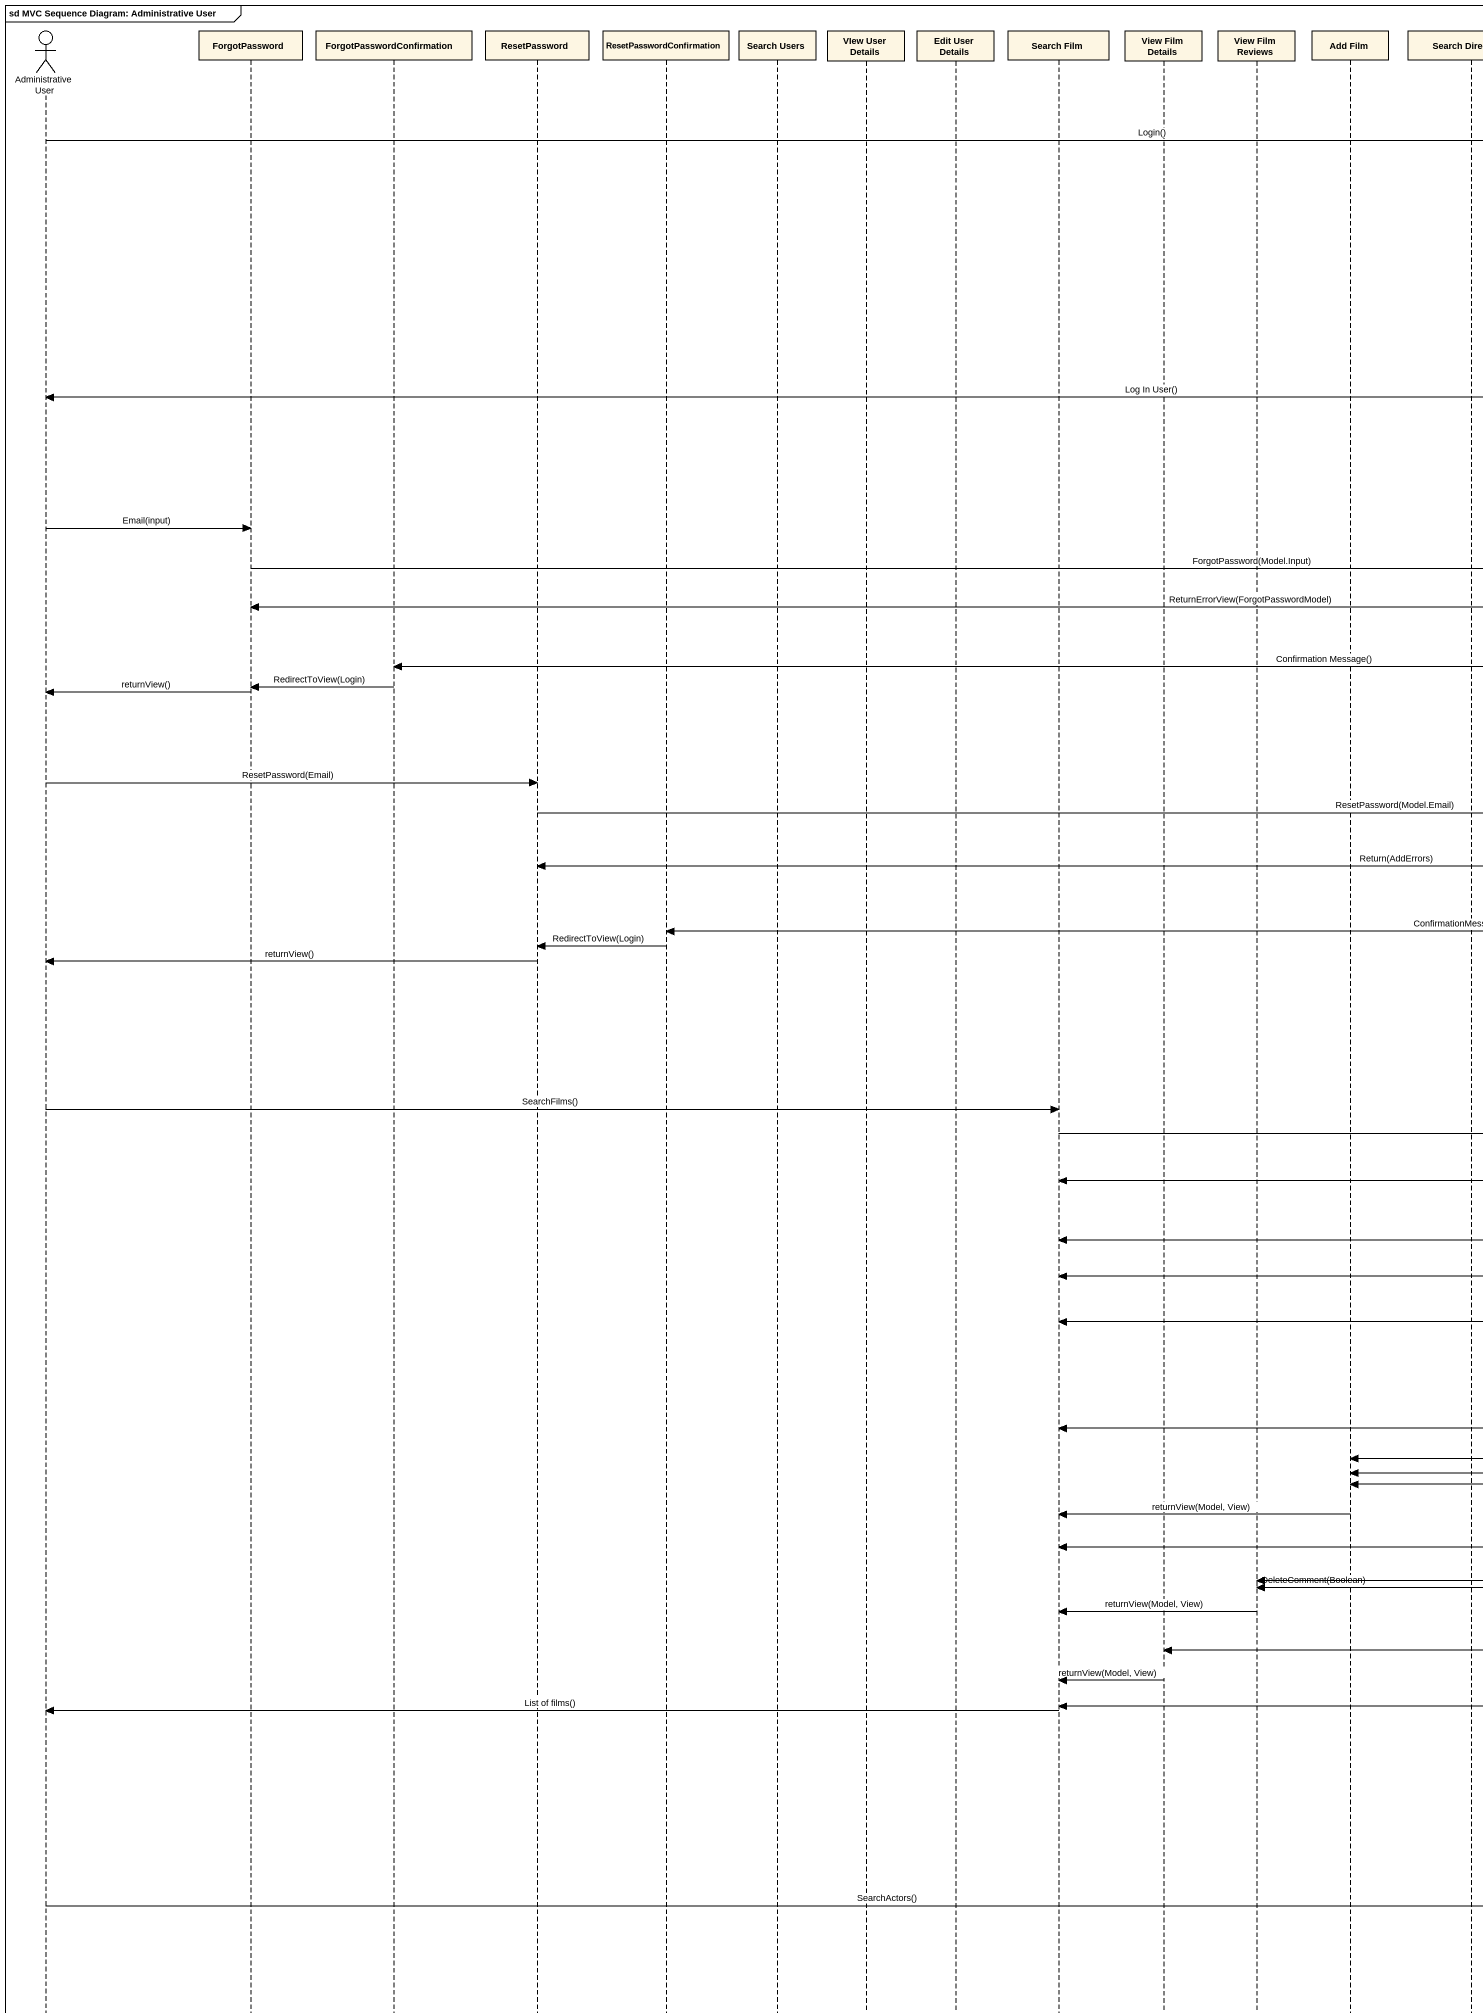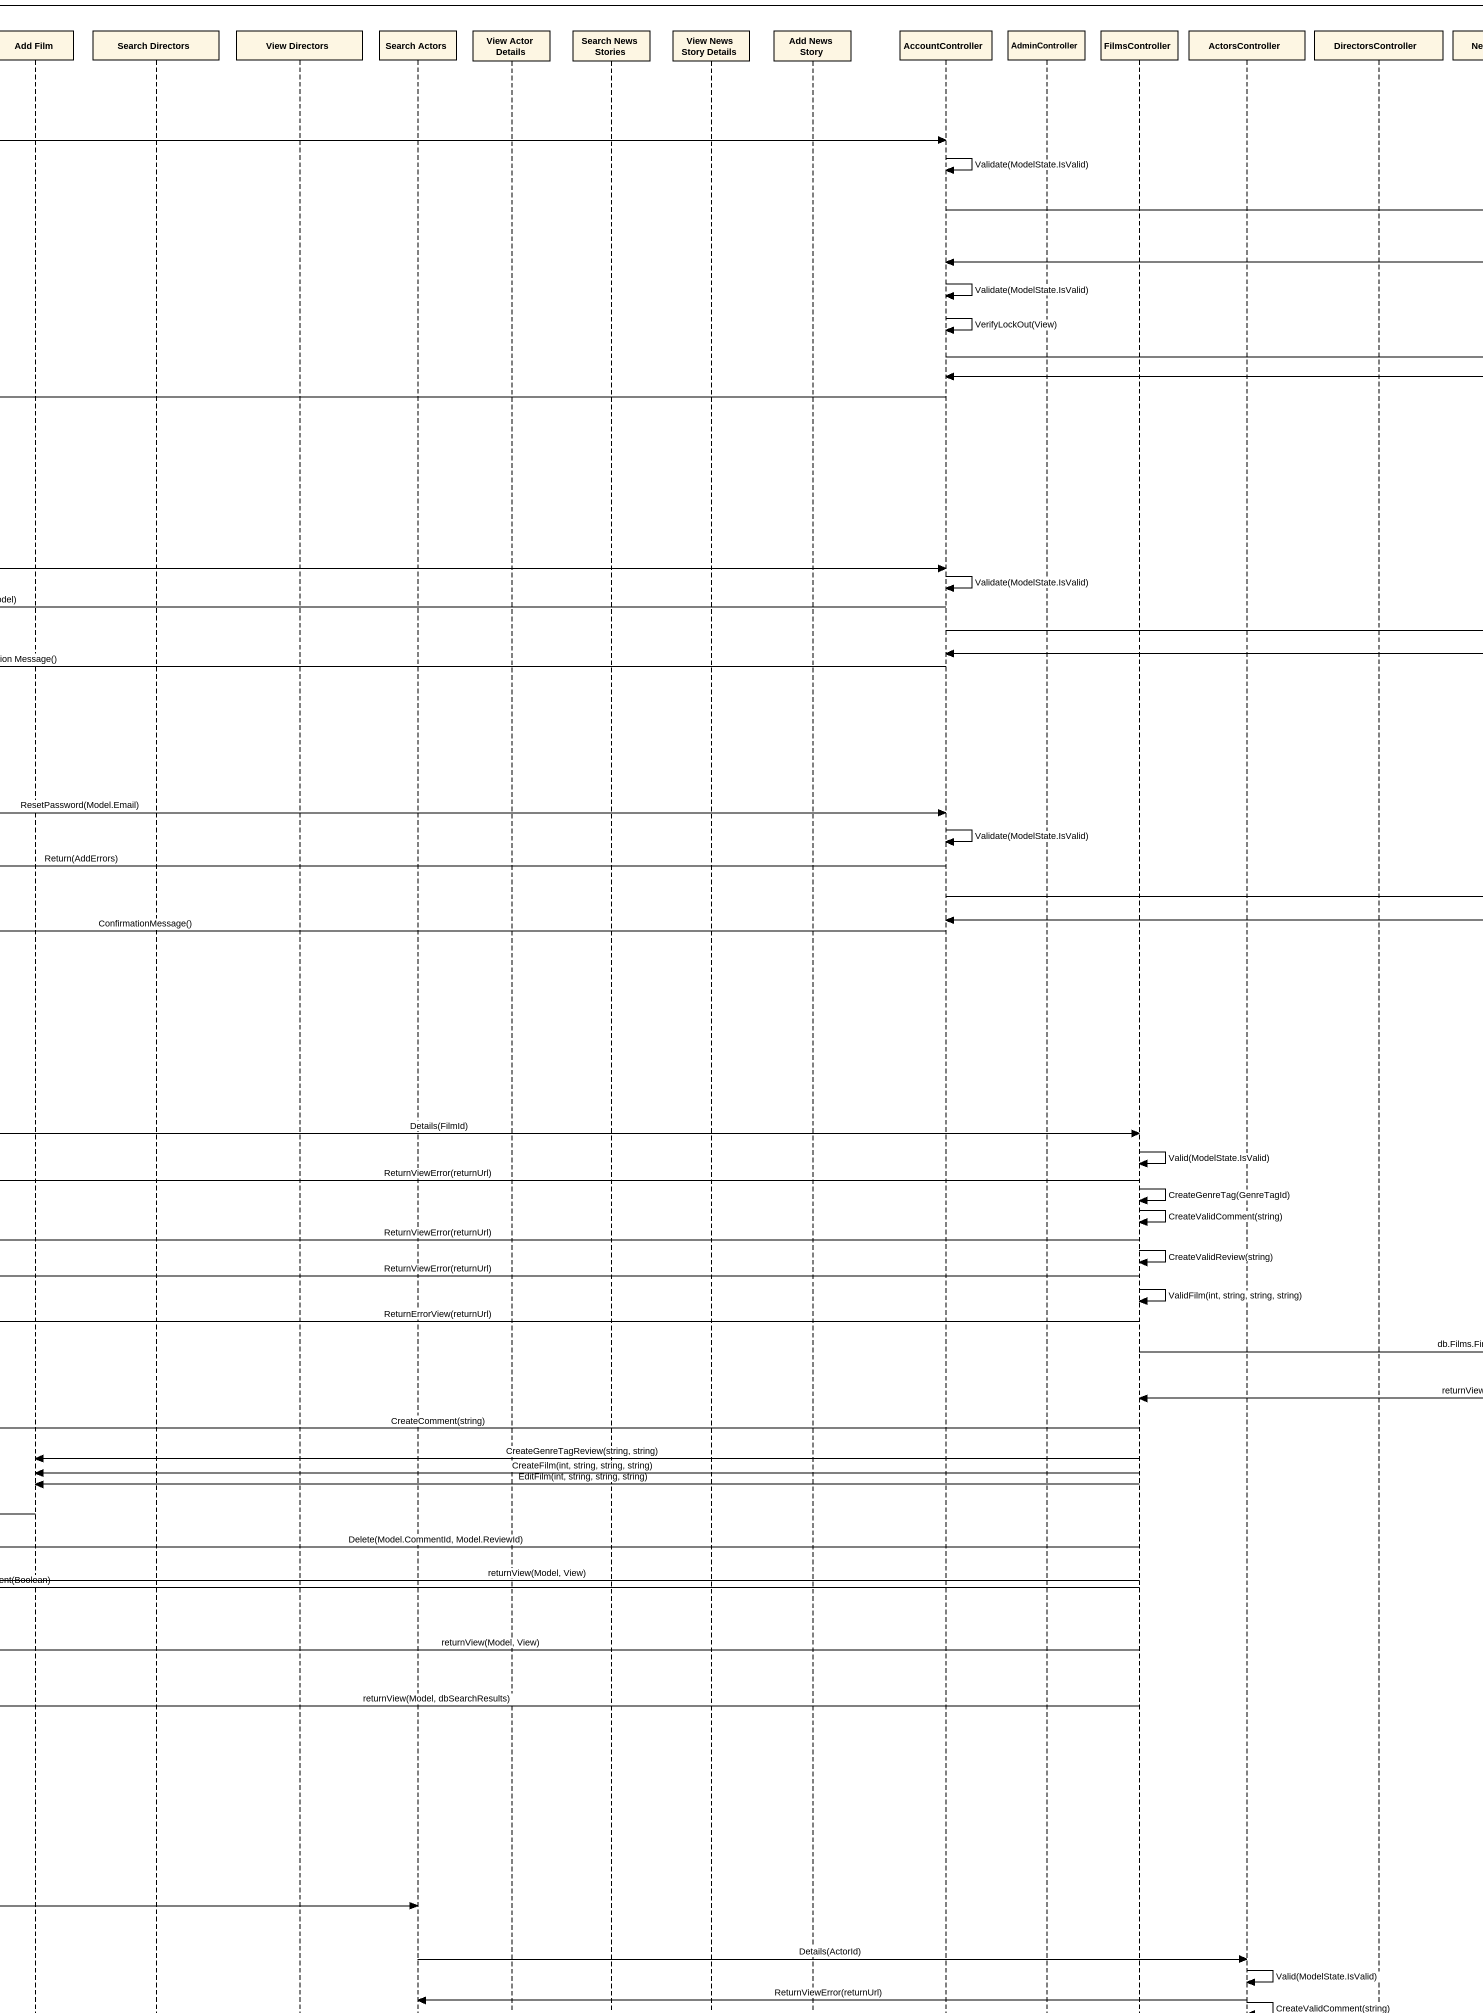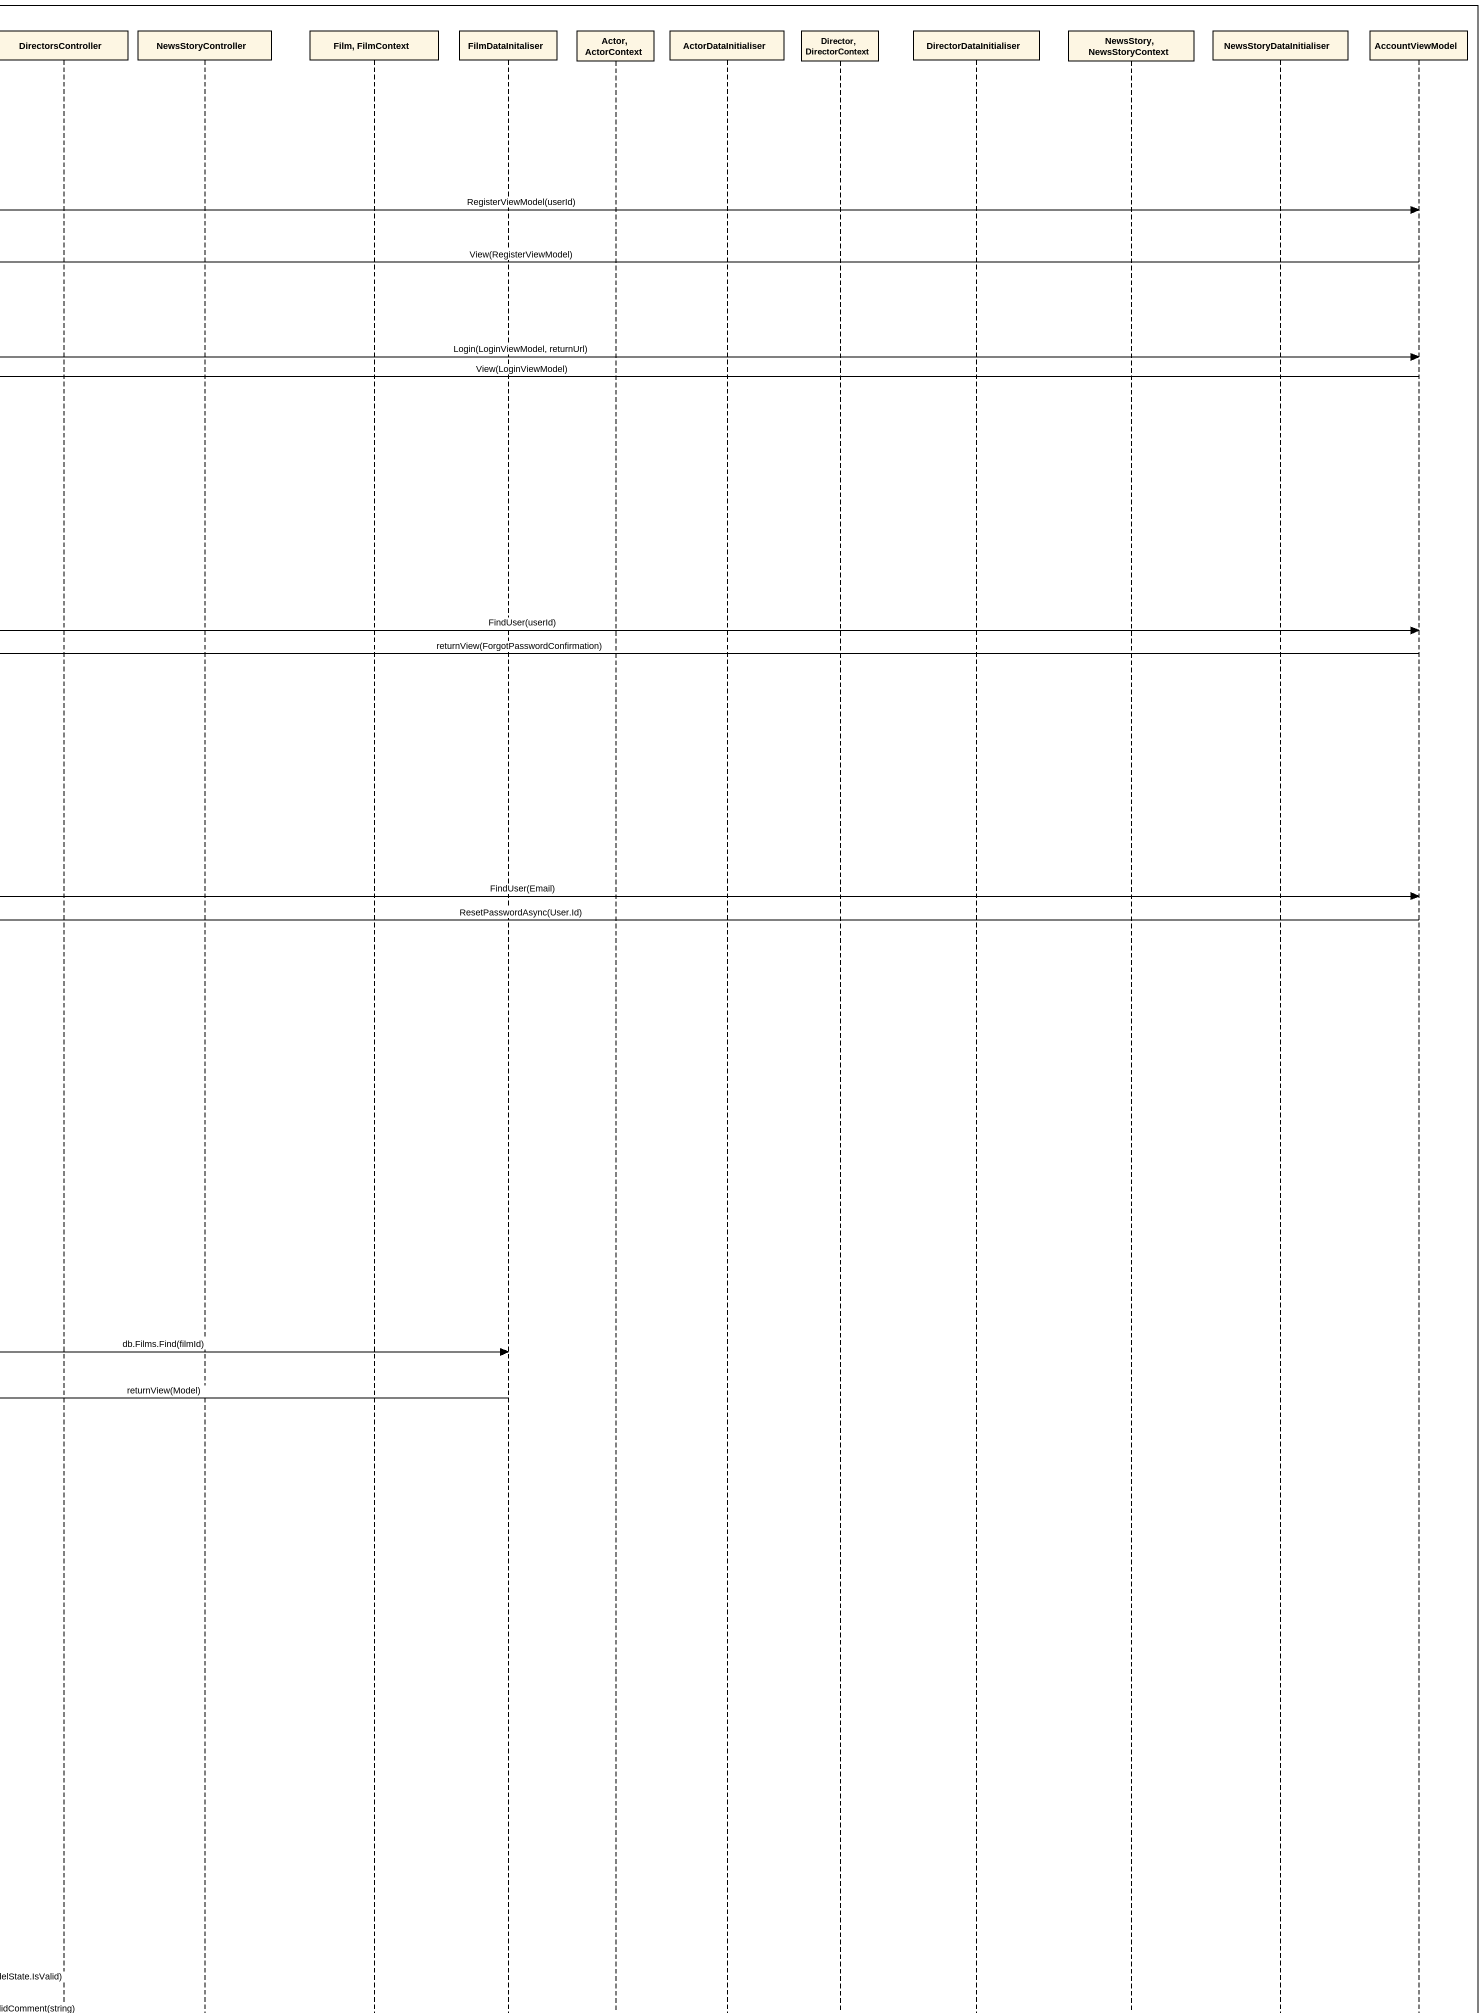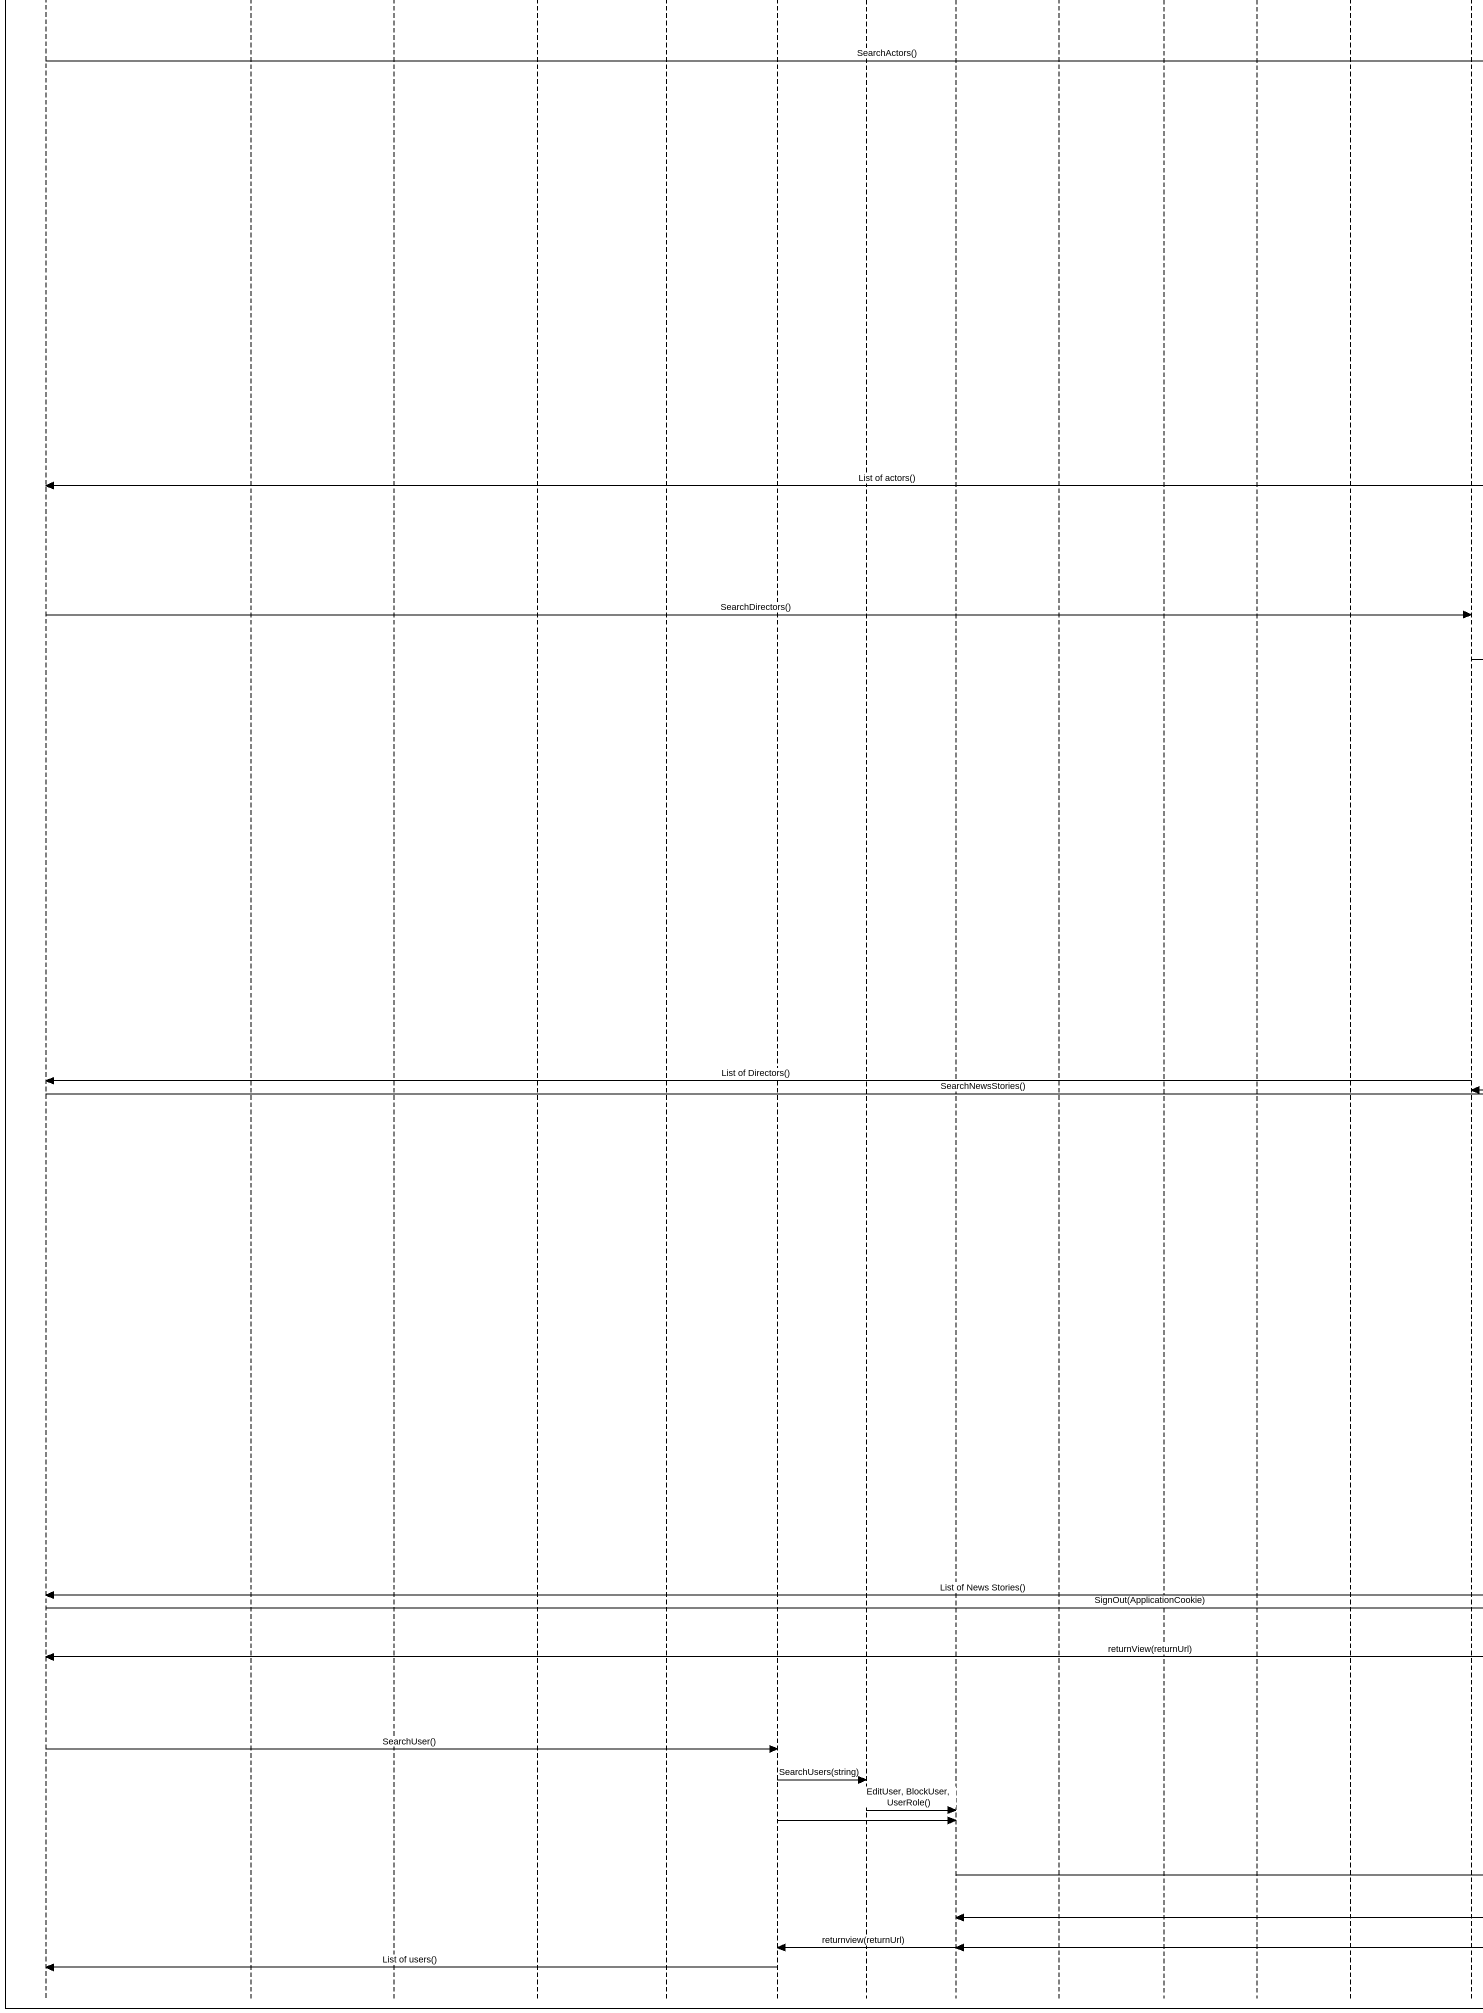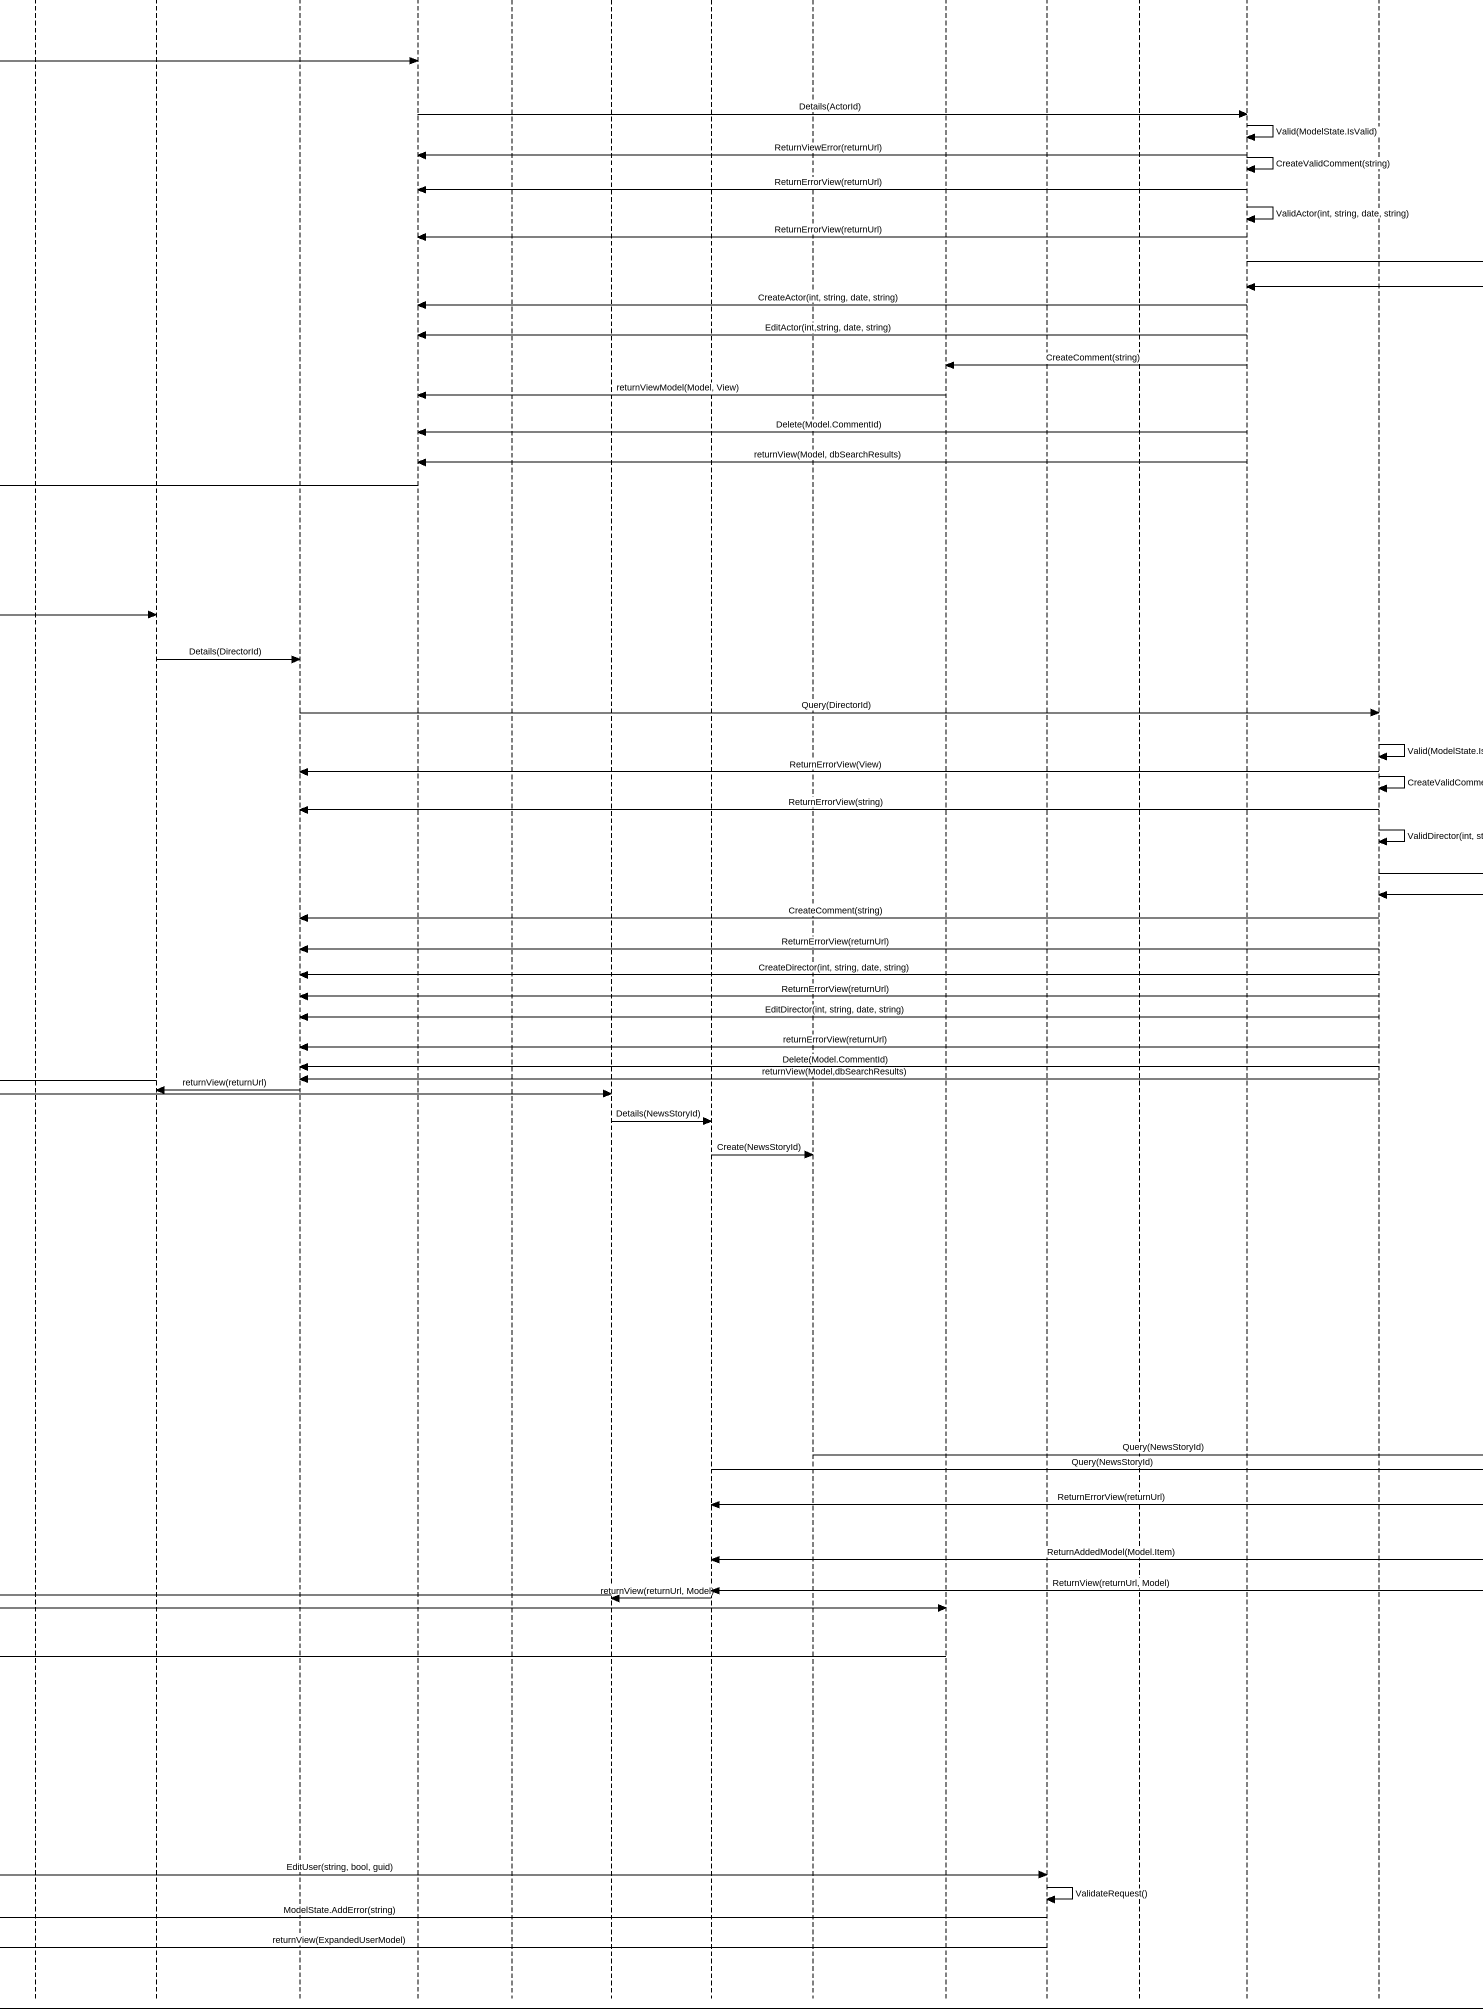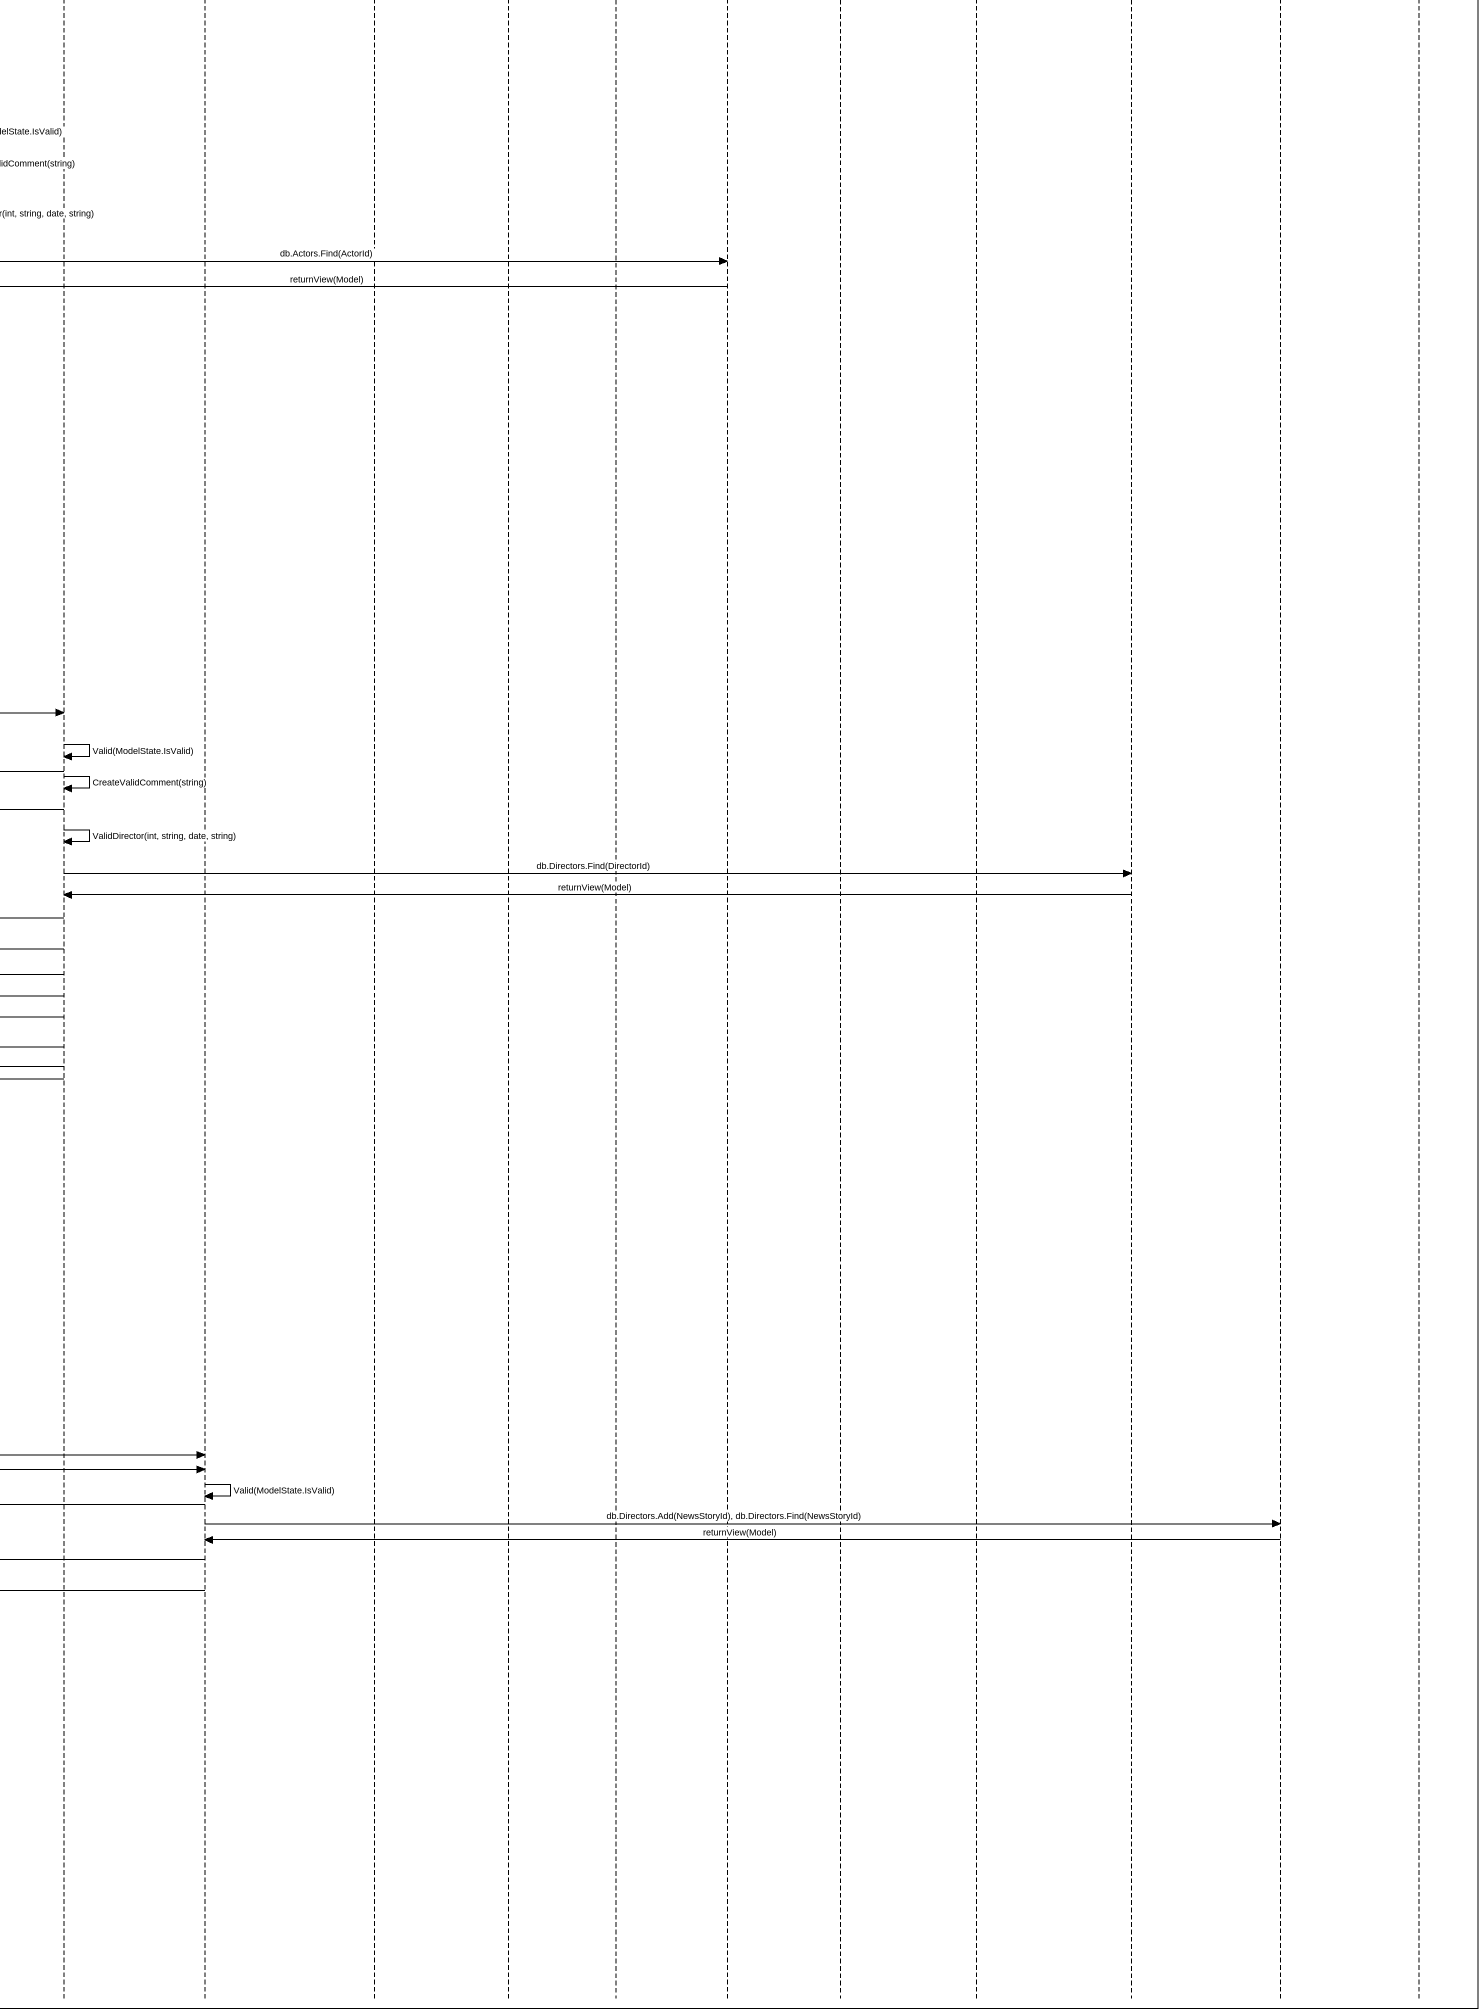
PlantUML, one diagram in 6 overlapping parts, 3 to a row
@startuml
mainframe sd MVC Sequence Diagram: Administrative User
hide footbox
actor "Administrative User" as Administrative_User
participant ForgotPassword
participant ForgotPasswordConfirmation
participant ResetPassword
participant ResetPasswordConfirmation
participant "Search Users" as Search_Users
participant "VIew User Details" as VIew_User_Details
participant "Edit User Details" as Edit_User_Details
participant "Search Film" as Search_Film
participant "View Film Details" as View_Film_Details
participant "View Film Reviews" as View_Film_Reviews
participant "Add Film" as Add_Film
participant "Search Directors" as Search_Directors
participant "View Directors" as View_Directors
participant "Search Actors" as Search_Actors
participant "View Actor Details" as View_Actor_Details
participant "Search News Stories" as Search_News_Stories
participant "View News Story Details" as View_News_Story_Details
participant "Add News Story" as Add_News_Story
participant AccountController
participant AdminController
participant FilmsController
participant ActorsController
participant DirectorsController
participant NewsStoryController
participant "Film, FilmContext" as Film_FilmContext
participant FilmDataInitaliser
participant "Actor, ActorContext" as Actor_ActorContext
participant ActorDataInitialiser
participant "Director, DirectorContext" as Director_DirectorContext
participant DirectorDataInitialiser
participant "NewsStory, NewsStoryContext" as NewsStory_NewsStoryContext
participant NewsStoryDataInitialiser
participant AccountViewModel

Administrative_User -> AccountController : Login()
AccountController -> AccountController : Validate(ModelState.IsValid)
AccountController -> AccountViewModel : RegisterViewModel(userId)
AccountViewModel -> AccountController : View(RegisterViewModel)
AccountController -> AccountController : Validate(ModelState.IsValid)
AccountController -> AccountController : VerifyLockOut(View)
AccountController -> AccountViewModel : Login(LoginViewModel, returnUrl)
AccountViewModel -> AccountController : View(LoginViewModel)
AccountController -> Administrative_User : Log In User()
Administrative_User -> ForgotPassword : Email(input)
ForgotPassword -> AccountController : ForgotPassword(Model.Input)
AccountController -> AccountController : Validate(ModelState.IsValid)
AccountController -> ForgotPassword : ReturnErrorView(ForgotPasswordModel)
AccountController -> AccountViewModel : FindUser(userId)
AccountViewModel -> AccountController : returnView(ForgotPasswordConfirmation)
AccountController -> ForgotPasswordConfirmation : Confirmation Message()
ForgotPasswordConfirmation -> ForgotPassword : RedirectToView(Login)
ForgotPassword -> Administrative_User : returnView()
Administrative_User -> ResetPassword : ResetPassword(Email)
ResetPassword -> AccountController : ResetPassword(Model.Email)
AccountController -> AccountController : Validate(ModelState.IsValid)
AccountController -> ResetPassword : Return(AddErrors)
AccountController -> AccountViewModel : FindUser(Email)
AccountViewModel -> AccountController : ResetPasswordAsync(User.Id)
AccountController -> ResetPasswordConfirmation : ConfirmationMessage()
ResetPasswordConfirmation -> ResetPassword : RedirectToView(Login)
ResetPassword -> Administrative_User : returnView()
Administrative_User -> Search_Film : SearchFilms()
Search_Film -> FilmsController : Details(FilmId)
FilmsController -> FilmsController : Valid(ModelState.IsValid)
FilmsController -> Search_Film : ReturnViewError(returnUrl)
FilmsController -> FilmsController : CreateGenreTag(GenreTagId)
FilmsController -> FilmsController : CreateValidComment(string)
FilmsController -> Search_Film : ReturnViewError(returnUrl)
FilmsController -> FilmsController : CreateValidReview(string)
FilmsController -> Search_Film : ReturnViewError(returnUrl)
FilmsController -> FilmsController : ValidFilm(int, string, string, string)
FilmsController -> Search_Film : ReturnErrorView(returnUrl)
FilmsController -> FilmDataInitaliser : db.Films.Find(filmId)
FilmDataInitaliser -> FilmsController : returnView(Model)
FilmsController -> Search_Film : CreateComment(string)
FilmsController -> Add_Film : CreateGenreTagReview(string, string)
FilmsController -> Add_Film : CreateFilm(int, string, string, string)
FilmsController -> Add_Film : EditFilm(int, string, string, string)
Add_Film -> Search_Film : returnView(Model, View)
FilmsController -> Search_Film : Delete(Model.CommentId, Model.ReviewId)
FilmsController -> View_Film_Reviews : returnView(Model, View)
FilmsController -> View_Film_Reviews : DeleteComment(Boolean)
View_Film_Reviews -> Search_Film : returnView(Model, View)
FilmsController -> View_Film_Details : returnView(Model, View)
View_Film_Details -> Search_Film : returnView(Model, View)
FilmsController -> Search_Film : returnView(Model, dbSearchResults)
Search_Film -> Administrative_User : List of films()
Administrative_User -> Search_Actors : SearchActors()
Search_Actors -> ActorsController : Details(ActorId)
ActorsController -> ActorsController : Valid(ModelState.IsValid)
ActorsController -> Search_Actors : ReturnViewError(returnUrl)
ActorsController -> ActorsController : CreateValidComment(string)
ActorsController -> Search_Actors : ReturnErrorView(returnUrl)
ActorsController -> ActorsController : ValidActor(int, string, date, string)
ActorsController -> Search_Actors : ReturnErrorView(returnUrl)
ActorsController -> ActorDataInitialiser : db.Actors.Find(ActorId)
ActorDataInitialiser -> ActorsController : returnView(Model)
ActorsController -> Search_Actors : CreateActor(int, string, date, string)
ActorsController -> Search_Actors : EditActor(int,string, date, string)
ActorsController -> AccountController : CreateComment(string)
AccountController -> Search_Actors : returnViewModel(Model, View)
ActorsController -> Search_Actors : Delete(Model.CommentId)
ActorsController -> Search_Actors : returnView(Model, dbSearchResults)
Search_Actors -> Administrative_User : List of actors()
Administrative_User -> Search_Directors : SearchDirectors()
Search_Directors -> View_Directors : Details(DirectorId)
View_Directors -> DirectorsController : Query(DirectorId)
DirectorsController -> DirectorsController : Valid(ModelState.IsValid)
DirectorsController -> View_Directors : ReturnErrorView(View)
DirectorsController -> DirectorsController : CreateValidComment(string)
DirectorsController -> View_Directors : ReturnErrorView(string)
DirectorsController -> DirectorsController : ValidDirector(int, string, date, string)
DirectorsController -> NewsStory_NewsStoryContext : db.Directors.Find(DirectorId)
NewsStory_NewsStoryContext -> DirectorsController : returnView(Model)
DirectorsController -> View_Directors : CreateComment(string)
DirectorsController -> View_Directors : ReturnErrorView(returnUrl)
DirectorsController -> View_Directors : CreateDirector(int, string, date, string)
DirectorsController -> View_Directors : ReturnErrorView(returnUrl)
DirectorsController -> View_Directors : EditDirector(int, string, date, string)
DirectorsController -> View_Directors : returnErrorView(returnUrl)
DirectorsController -> View_Directors : Delete(Model.CommentId)
DirectorsController -> View_Directors : returnView(Model,dbSearchResults)
Search_Directors -> Administrative_User : List of Directors()
View_Directors -> Search_Directors : returnView(returnUrl)
Administrative_User -> Search_News_Stories : SearchNewsStories()
Search_News_Stories -> View_News_Story_Details : Details(NewsStoryId)
View_News_Story_Details -> Add_News_Story : Create(NewsStoryId)
Add_News_Story -> NewsStoryController : Query(NewsStoryId)
View_News_Story_Details -> NewsStoryController : Query(NewsStoryId)
NewsStoryController -> NewsStoryController : Valid(ModelState.IsValid)
NewsStoryController -> View_News_Story_Details : ReturnErrorView(returnUrl)
NewsStoryController -> NewsStoryDataInitialiser : db.Directors.Add(NewsStoryId), db.Directors.Find(NewsStoryId)
NewsStoryDataInitialiser -> NewsStoryController : returnView(Model)
NewsStoryController -> View_News_Story_Details : ReturnAddedModel(Model.Item)
NewsStoryController -> View_News_Story_Details : ReturnView(returnUrl, Model)
Search_News_Stories -> Administrative_User : List of News Stories()
View_News_Story_Details -> Search_News_Stories : returnView(returnUrl, Model)
Administrative_User -> AccountController : SignOut(ApplicationCookie)
AccountController -> Administrative_User : returnView(returnUrl)
Administrative_User -> Search_Users : SearchUser()
Search_Users -> VIew_User_Details : SearchUsers(string)
VIew_User_Details -> Edit_User_Details : EditUser, BlockUser, UserRole()
Search_Users -> Edit_User_Details
Edit_User_Details -> AdminController : EditUser(string, bool, guid)
AdminController -> AdminController : ValidateRequest()
AdminController -> Edit_User_Details : ModelState.AddError(string)
AdminController -> Edit_User_Details : returnView(ExpandedUserModel)
Edit_User_Details -> Search_Users : returnview(returnUrl)
Search_Users -> Administrative_User : List of users()
@enduml
